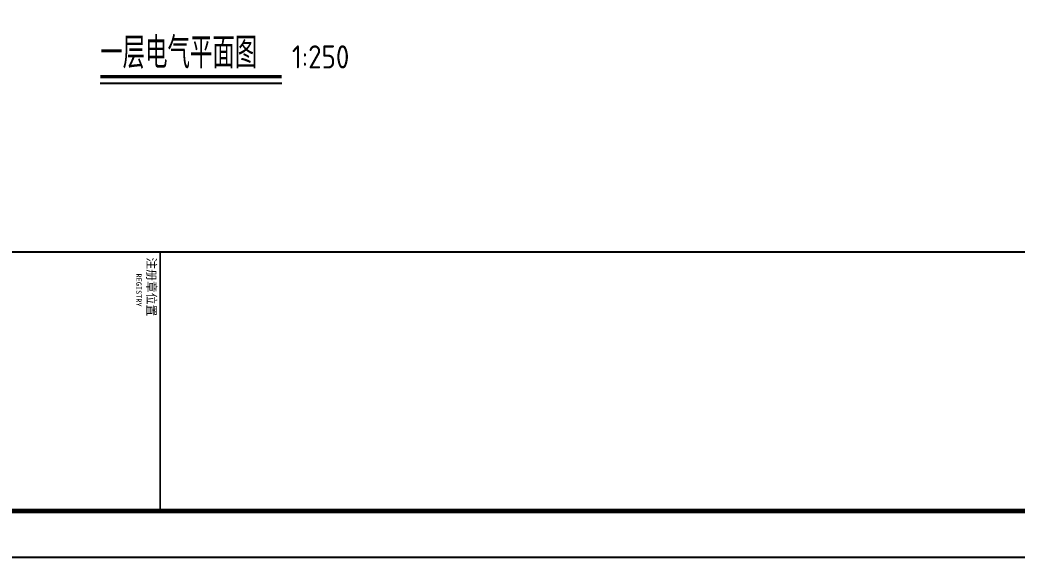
# Model space of a CAD drawing. Extents: x -496980 to 486425, y -292187 to -29437.
# Drawn here: x -77341 to -23310, y -292187 to -263099 of the extents above; entities that cross this region are included whole.
import ezdxf

# ---------------------------------------------------------------- set-up
doc = ezdxf.new("R2010")
doc.units = 0
doc.header["$LTSCALE"] = 1000
doc.header["$MEASUREMENT"] = 0
for name, color, linetype in [('DIM_SYMB', 3, 'Continuous'), ('PUB_TEXT', 7, 'Continuous'), ('PUB_TITLE', 4, 'Continuous')]:
    doc.layers.add(name, color=color, linetype=linetype)
doc.styles.get("Standard").update_dxf_attribs({"font": 'gbenor.shx', "bigfont": 'gbcbig.shx'})
doc.styles.add('TQ', font='')
doc.styles.get('TQ').set_extended_font_data('SimSun')

msp = doc.modelspace()

# ---------------------------------------------------------------- linework, layer by layer
at = {"layer": 'DIM_SYMB', "const_width": 175}
msp.add_lwpolyline([(-72990.3, -266165.6), (-63154, -266165.6)], dxfattribs=at)
at = {"layer": 'DIM_SYMB'}
msp.add_lwpolyline([(-72990.3, -266515.6), (-63154, -266515.6)], dxfattribs=at)
at = {"layer": 'PUB_TITLE'}
msp.add_lwpolyline([(-139303.5, -29436.9), (-139303.5, -292186.9), (9196.5, -292186.9), (9196.5, -29436.9)], close=True, dxfattribs=at)
at = {"layer": 'PUB_TITLE', "const_width": 250}
msp.add_lwpolyline([(-136803.5, -35686.9), (-136803.5, -289686.9), (6696.5, -289686.9), (6696.5, -35686.9)], close=True, dxfattribs=at)
at = {"layer": 'PUB_TITLE', "lineweight": 40, "const_width": 106.2, "elevation": -69.6}
for points in [[(6696.5, -275661.9), (-136803.5, -275661.9)], [(-69741.7, -275655.7), (-69741.7, -289680.7)]]:
    msp.add_lwpolyline(points, dxfattribs=at)

# ---------------------------------------------------------------- texts
at = {"layer": 'PUB_TEXT'}
for s, height, p in [('一层电气平面图', 1687.94, (-72990.3, -265722.5)), ('1:250', 1250, (-62604, -265722.5))]:
    msp.add_text(s, height=height, dxfattribs=at).set_placement(p)
at = {"layer": 'PUB_TEXT', "attachment_point": 1, "rotation": 270, "style": 'TQ'}
for s, insert, char_height, width in [('注册章位置', (-69983.1, -275958.8, -69.6), 467.5, 3825), ('REGISTRY', (-70753.4, -276830.2, -69.6), 286.87, 5998.875)]:
    msp.add_mtext(s, dxfattribs=dict(at, insert=insert, char_height=char_height, width=width))

doc.saveas('drawing.dxf')
